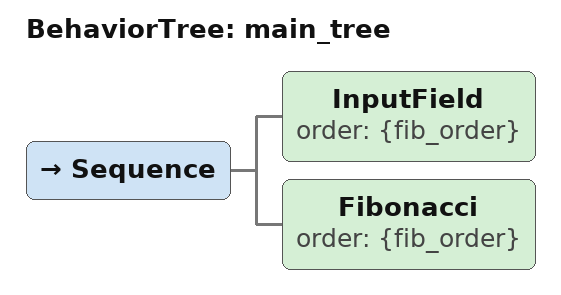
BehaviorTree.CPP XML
<?xml version="1.0" encoding="UTF-8"?>
<root BTCPP_format="4">
  <BehaviorTree ID="main_tree">
    <Sequence>
      <InputField order="{fib_order}"/>
      <Fibonacci order="{fib_order}"/>
    </Sequence>
  </BehaviorTree>
</root>
